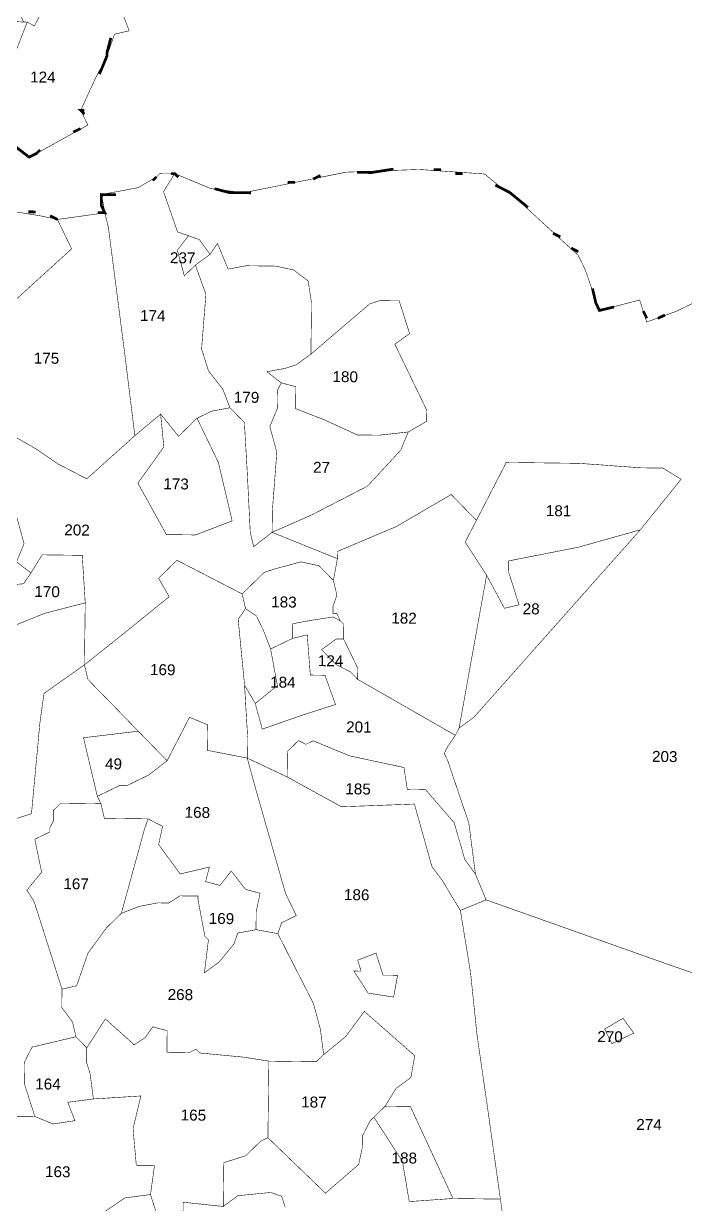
# Model space of a CAD drawing. Header units: metres. Extents: x 259177 to 277314, y 2171367 to 2185445.
# Drawn here: x 275703 to 276423, y 2178156 to 2179440 of the extents above; entities that cross this region are included whole.
import ezdxf

# ---------------------------------------------------------------- set-up
doc = ezdxf.new("R2010")
doc.units = ezdxf.units.M
doc.header["$MEASUREMENT"] = 0
for name, color, linetype in [('SURVEY NO.', 7, 'Continuous'), ('SURVEY PLOT BOUNDARY', 35, 'Continuous'), ('VILLAGE BOUNDARY', 212, 'Continuous')]:
    doc.layers.add(name, color=color, linetype=linetype)
doc.styles.add('PDF Arial', font='arial.ttf')

# ---------------------------------------------------------------- blocks, each defined once
blk = doc.blocks.new('FEWEWFEWQT')
at = {"layer": 'SURVEY PLOT BOUNDARY', "lineweight": 18, "const_width": 0.001}
for points in [[(282151.5959, 2174215.2169), (282151.5893, 2174215.2169), (282151.5693, 2174215.2636), (282151.6093, 2174215.2702), (282151.6159, 2174215.2502), (282151.6226, 2174215.2369), (282151.6093, 2174215.2102)], [(282151.7693, 2174215.2369), (282151.7826, 2174215.2035), (282151.7559, 2174215.1969), (282151.7426, 2174215.1569), (282151.7226, 2174215.1169), (282151.6959, 2174215.0569), (282151.7093, 2174215.0302), (282151.6159, 2174214.9769), (282151.6026, 2174214.9702), (282151.5759, 2174214.9902), (282151.5559, 2174215.0702), (282151.5426, 2174215.1302), (282151.5759, 2174215.1635), (282151.5959, 2174215.2169), (282151.6093, 2174215.2102), (282151.6226, 2174215.2369), (282151.6159, 2174215.2502), (282151.6626, 2174215.2436)], [(282151.5893, 2174215.2169), (282151.5959, 2174215.2169), (282151.5759, 2174215.1635), (282151.5426, 2174215.1302), (282151.4626, 2174215.1235), (282151.456, 2174215.1235), (282151.456, 2174215.1635), (282151.456, 2174215.2235)], [(282151.8693, 2174214.9435), (282151.8493, 2174214.9102), (282151.8759, 2174214.8369), (282151.8959, 2174214.8302), (282151.8759, 2174214.8035), (282151.8893, 2174214.7568), (282151.9093, 2174214.7768), (282151.9292, 2174214.7235), (282151.9226, 2174214.6235), (282151.9359, 2174214.5835), (282151.9626, 2174214.5502), (282151.9759, 2174214.5168), (282151.9426, 2174214.5102), (282151.9159, 2174214.4968), (282151.8826, 2174214.4635), (282151.8493, 2174214.5035), (282151.8026, 2174214.4635), (282151.7826, 2174214.6102), (282151.7493, 2174214.8435), (282151.7426, 2174214.8702), (282151.7359, 2174214.9035), (282151.8026, 2174214.9169), (282151.8359, 2174214.9369), (282151.8426, 2174214.9435)], [(282151.6559, 2174214.8569), (282151.6826, 2174214.8035), (282151.5826, 2174214.7102), (282151.5359, 2174214.7102), (282151.5093, 2174214.6502), (282151.4826, 2174214.7835), (282151.5026, 2174214.8102), (282151.5426, 2174214.8635), (282151.5759, 2174214.8702), (282151.6226, 2174214.8635)], [(282151.8026, 2174214.4635), (282151.7159, 2174214.3835), (282151.6626, 2174214.4101), (282151.6226, 2174214.4368), (282151.5626, 2174214.4702), (282151.5559, 2174214.4768), (282151.5426, 2174214.5368), (282151.5293, 2174214.5835), (282151.5093, 2174214.6368), (282151.5093, 2174214.6502), (282151.5359, 2174214.7102), (282151.5826, 2174214.7102), (282151.6826, 2174214.8035), (282151.6559, 2174214.8569), (282151.7426, 2174214.8702), (282151.7493, 2174214.8435), (282151.7826, 2174214.6102)], [(282151.9359, 2174214.7968), (282151.9093, 2174214.7768), (282151.8893, 2174214.7568), (282151.8759, 2174214.8035), (282151.8959, 2174214.8302), (282151.9159, 2174214.8235)], [(282152.1226, 2174214.6168), (282152.0959, 2174214.5968), (282152.0759, 2174214.5902), (282152.0426, 2174214.5835), (282152.0692, 2174214.5635), (282152.0626, 2174214.5502), (282152.0626, 2174214.5302), (282152.0626, 2174214.5168), (282152.0492, 2174214.4835), (282152.0626, 2174214.4368), (282152.0559, 2174214.3301), (282152.0559, 2174214.2901), (282152.0226, 2174214.2635), (282152.0159, 2174214.2901), (282152.0092, 2174214.3968), (282152.0026, 2174214.4902), (282151.9759, 2174214.5168), (282151.9626, 2174214.5502), (282151.9359, 2174214.5835), (282151.9226, 2174214.6235), (282151.9292, 2174214.7235), (282151.9093, 2174214.7768), (282151.9359, 2174214.7968), (282151.9492, 2174214.8168), (282151.9692, 2174214.7702), (282152.0026, 2174214.7768), (282152.0559, 2174214.7768), (282152.0892, 2174214.7702), (282152.1159, 2174214.7502), (282152.1226, 2174214.7102)], [(282152.0692, 2174214.5635), (282152.0426, 2174214.5835), (282152.0759, 2174214.5902), (282152.0959, 2174214.5968), (282152.1226, 2174214.6168), (282152.2292, 2174214.7102), (282152.2492, 2174214.7168), (282152.2826, 2174214.7168), (282152.3026, 2174214.6568), (282152.2759, 2174214.6368), (282152.3359, 2174214.5168), (282152.3359, 2174214.4968), (282152.3026, 2174214.4768), (282152.2492, 2174214.4702), (282152.2092, 2174214.4702), (282152.1492, 2174214.4968), (282152.0959, 2174214.5168), (282152.0959, 2174214.5568)], [(282152.3026, 2174214.4768), (282152.2892, 2174214.4435), (282152.2292, 2174214.3768), (282152.1292, 2174214.3235), (282152.0559, 2174214.2901), (282152.0559, 2174214.3301), (282152.0626, 2174214.4368), (282152.0492, 2174214.4835), (282152.0626, 2174214.5168), (282152.0626, 2174214.5302), (282152.0626, 2174214.5502), (282152.0692, 2174214.5635), (282152.0959, 2174214.5568), (282152.0959, 2174214.5168), (282152.1492, 2174214.4968), (282152.2092, 2174214.4702), (282152.2492, 2174214.4702)], [(282151.9159, 2174214.4968), (282151.9559, 2174214.4168), (282151.9826, 2174214.3101), (282151.9159, 2174214.2835), (282151.8626, 2174214.2835), (282151.8093, 2174214.3768), (282151.8559, 2174214.4435), (282151.8493, 2174214.5035), (282151.8826, 2174214.4635)], [(282152.7292, 2174214.3035), (282152.6159, 2174214.2701), (282152.4892, 2174214.2435), (282152.4892, 2174214.2235), (282152.5092, 2174214.1635), (282152.4825, 2174214.1568), (282152.4492, 2174214.2168), (282152.4092, 2174214.2768), (282152.4292, 2174214.3168), (282152.4825, 2174214.4235), (282152.6159, 2174214.4235), (282152.7292, 2174214.4168), (282152.7692, 2174214.4168), (282152.8025, 2174214.3968)], [(282152.4292, 2174214.3168), (282152.4092, 2174214.2768), (282152.4492, 2174214.2168), (282152.4025, 2174213.9368), (282152.3959, 2174213.9234), (282152.2159, 2174214.0234), (282152.2159, 2174214.0435), (282152.1892, 2174214.0968), (282152.1892, 2174214.1235), (282152.1826, 2174214.1301), (282152.1759, 2174214.1435), (282152.1692, 2174214.1435), (282152.1692, 2174214.1568), (282152.1759, 2174214.1768), (282152.1692, 2174214.2035), (282152.1759, 2174214.2435), (282152.1759, 2174214.2568), (282152.2826, 2174214.3035), (282152.3825, 2174214.3635)], [(282152.4025, 2174213.9368), (282152.4492, 2174214.2168), (282152.4825, 2174214.1568), (282152.5092, 2174214.1635), (282152.4892, 2174214.2235), (282152.4892, 2174214.2435), (282152.6159, 2174214.2701), (282152.7292, 2174214.3035), (282152.4292, 2174213.9568)], [(282151.5026, 2174214.0901), (282151.5026, 2174214.1301), (282151.5226, 2174214.1501), (282151.5293, 2174214.1835), (282151.6026, 2174214.1901), (282151.6159, 2174214.2101), (282151.6359, 2174214.2435), (282151.7093, 2174214.2435), (282151.7159, 2174214.1568), (282151.6426, 2174214.1368), (282151.5626, 2174214.1035), (282151.5426, 2174214.0901), (282151.5226, 2174214.0901)], [(282152.0026, 2174214.1768), (282152.0092, 2174214.1501), (282151.9959, 2174214.1301), (282152.0092, 2174214.0101), (282152.0159, 2174213.9168), (282152.0159, 2174213.8768), (282151.9426, 2174213.8901), (282151.9426, 2174213.9368), (282151.9093, 2174213.9501), (282151.8693, 2174213.8701), (282151.8159, 2174213.9234), (282151.8026, 2174213.9368), (282151.7226, 2174214.0168), (282151.7159, 2174214.0435), (282151.7893, 2174214.1035), (282151.8693, 2174214.1701), (282151.8493, 2174214.2035), (282151.8826, 2174214.2368)], [(282152.1692, 2174214.2035), (282152.1759, 2174214.1768), (282152.1692, 2174214.1568), (282152.1692, 2174214.1435), (282152.1759, 2174214.1435), (282152.1826, 2174214.1301), (282152.1692, 2174214.1368), (282152.1292, 2174214.1301), (282152.0959, 2174214.1235), (282152.0959, 2174214.1101), (282152.0959, 2174214.0968), (282152.0559, 2174214.0768), (282152.0426, 2174214.1101), (282152.0292, 2174214.1368), (282152.0092, 2174214.1501), (282152.0026, 2174214.1768), (282152.0426, 2174214.2168), (282152.0626, 2174214.2235), (282152.1092, 2174214.2368), (282152.1426, 2174214.2301)], [(282151.7159, 2174214.1168), (282151.7159, 2174214.0435), (282151.6426, 2174213.9901), (282151.6359, 2174213.9368), (282151.6226, 2174213.7701), (282151.5026, 2174213.7301), (282151.5093, 2174213.8101), (282151.5093, 2174214.0501), (282151.5026, 2174214.0901), (282151.5226, 2174214.0901), (282151.5426, 2174214.0901), (282151.5626, 2174214.1035), (282151.6426, 2174214.1368), (282151.7159, 2174214.1568), (282151.7159, 2174214.1501)], [(282152.0292, 2174213.9768), (282152.0092, 2174214.0101), (282151.9959, 2174214.1301), (282152.0092, 2174214.1501), (282152.0292, 2174214.1368), (282152.0426, 2174214.1101), (282152.0559, 2174214.0768), (282152.0692, 2174214.0101)], [(282152.1892, 2174214.0968), (282152.1759, 2174214.0968), (282152.1492, 2174214.0768), (282152.1759, 2174214.0501), (282152.2026, 2174214.0368), (282152.2159, 2174214.0234), (282152.3959, 2174213.9234), (282152.3825, 2174213.9034), (282152.3759, 2174213.8901), (282152.3825, 2174213.8768), (282152.4225, 2174213.7634), (282152.4359, 2174213.6701), (282152.4159, 2174213.6968), (282152.3959, 2174213.7634), (282152.3426, 2174213.8234), (282152.3092, 2174213.8234), (282152.3026, 2174213.8634), (282152.2026, 2174213.8834), (282152.1359, 2174213.9101), (282152.1226, 2174213.9034), (282152.1092, 2174213.9101), (282152.0892, 2174213.8901), (282152.0892, 2174213.8434), (282152.0159, 2174213.8768), (282152.0159, 2174213.9168), (282152.0092, 2174214.0101), (282152.0292, 2174213.9768), (282152.0426, 2174213.9301), (282152.1159, 2174213.9568), (282152.1759, 2174213.9768), (282152.1559, 2174214.0301), (282152.1292, 2174214.0301), (282152.1226, 2174214.1035), (282152.0959, 2174214.0968), (282152.0959, 2174214.1101), (282152.0959, 2174214.1235), (282152.1292, 2174214.1301), (282152.1692, 2174214.1368), (282152.1826, 2174214.1301), (282152.1892, 2174214.1235)], [(282152.0559, 2174214.0768), (282152.0959, 2174214.0968), (282152.1226, 2174214.1035), (282152.1292, 2174214.0301), (282152.1559, 2174214.0301), (282152.1759, 2174213.9768), (282152.1159, 2174213.9568), (282152.0426, 2174213.9301), (282152.0292, 2174213.9768), (282152.0692, 2174214.0101)], [(282152.1892, 2174214.0968), (282152.2159, 2174214.0435), (282152.2159, 2174214.0234), (282152.2026, 2174214.0368), (282152.1759, 2174214.0501), (282152.1492, 2174214.0768), (282152.1759, 2174214.0968)], [(282152.0159, 2174213.8768), (282152.0292, 2174213.8301), (282152.0892, 2174213.6301), (282152.1092, 2174213.5901), (282152.0826, 2174213.5767), (282152.0759, 2174213.5567), (282152.0359, 2174213.5634), (282152.0359, 2174213.5967), (282152.0426, 2174213.6301), (282152.0159, 2174213.6368), (282151.9892, 2174213.6701), (282151.9692, 2174213.6434), (282151.9426, 2174213.6501), (282151.9492, 2174213.6768), (282151.8959, 2174213.6634), (282151.8559, 2174213.7168), (282151.8626, 2174213.7501), (282151.8359, 2174213.7634), (282151.8293, 2174213.7634), (282151.7559, 2174213.7634), (282151.7493, 2174213.7901), (282151.7426, 2174213.8034), (282151.7826, 2174213.8234), (282151.7959, 2174213.8234), (282151.8226, 2174213.8368), (282151.8359, 2174213.8434), (282151.8693, 2174213.8701), (282151.9093, 2174213.9501), (282151.9426, 2174213.9368), (282151.9426, 2174213.8901)], [(282151.7426, 2174213.8034), (282151.7159, 2174213.9101), (282151.8159, 2174213.9234), (282151.8693, 2174213.8701), (282151.8359, 2174213.8434), (282151.8226, 2174213.8368), (282151.7959, 2174213.8234), (282151.7826, 2174213.8234)], [(282152.1359, 2174213.9101), (282152.2026, 2174213.8834), (282152.3026, 2174213.8634), (282152.3092, 2174213.8234), (282152.3426, 2174213.8234), (282152.3959, 2174213.7634), (282152.4159, 2174213.6968), (282152.4359, 2174213.6701), (282152.4559, 2174213.6234), (282152.4092, 2174213.6034), (282152.3759, 2174213.6568), (282152.3559, 2174213.6834), (282152.3226, 2174213.7968), (282152.1892, 2174213.7901), (282152.0892, 2174213.8434), (282152.0892, 2174213.8901), (282152.1092, 2174213.9101), (282152.1226, 2174213.9034)], [(282152.0892, 2174213.8434), (282152.1892, 2174213.7901), (282152.3226, 2174213.7968), (282152.3559, 2174213.6834), (282152.3759, 2174213.6568), (282152.4092, 2174213.6034), (282152.4292, 2174213.4901), (282152.4425, 2174213.3767), (282152.4625, 2174213.2501), (282152.4892, 2174213.0767), (282152.4025, 2174213.0767), (282152.3226, 2174213.2434), (282152.2759, 2174213.2434), (282152.2959, 2174213.2767), (282152.3226, 2174213.2967), (282152.3292, 2174213.3367), (282152.2359, 2174213.4167), (282152.2026, 2174213.3701), (282152.1626, 2174213.3367), (282152.1559, 2174213.3834), (282152.1426, 2174213.4301), (282152.0759, 2174213.5567), (282152.0826, 2174213.5767), (282152.1092, 2174213.5901), (282152.0892, 2174213.6301), (282152.0292, 2174213.8301), (282152.0159, 2174213.8768)], [(282151.7493, 2174213.7901), (282151.7559, 2174213.7634), (282151.8293, 2174213.7634), (282151.8359, 2174213.7634), (282151.8293, 2174213.7434), (282151.7893, 2174213.5901), (282151.7626, 2174213.5634), (282151.7293, 2174213.5167), (282151.7093, 2174213.4567), (282151.6826, 2174213.4501), (282151.6493, 2174213.5501), (282151.6293, 2174213.6101), (282151.6159, 2174213.6301), (282151.6426, 2174213.6634), (282151.6293, 2174213.7234), (282151.6559, 2174213.7368), (282151.6559, 2174213.7434), (282151.6626, 2174213.7568), (282151.6626, 2174213.7768), (282151.6759, 2174213.7901)], [(282152.0359, 2174213.5634), (282152.0026, 2174213.5567), (282151.9959, 2174213.5367), (282151.9692, 2174213.5034), (282151.9426, 2174213.4834), (282151.9492, 2174213.5434), (282151.9426, 2174213.5501), (282151.9292, 2174213.6167), (282151.9292, 2174213.6234), (282151.8959, 2174213.6234), (282151.8759, 2174213.6101), (282151.8559, 2174213.6101), (282151.8226, 2174213.6034), (282151.7893, 2174213.5901), (282151.8293, 2174213.7434), (282151.8359, 2174213.7634), (282151.8626, 2174213.7501), (282151.8559, 2174213.7168), (282151.8959, 2174213.6634), (282151.9492, 2174213.6768), (282151.9426, 2174213.6501), (282151.9692, 2174213.6434), (282151.9892, 2174213.6701), (282152.0159, 2174213.6368), (282152.0426, 2174213.6301), (282152.0359, 2174213.5967)], [(282151.7093, 2174213.3634), (282151.7026, 2174213.3901), (282151.6826, 2174213.4167), (282151.6826, 2174213.4501), (282151.7093, 2174213.4567), (282151.7293, 2174213.5167), (282151.7626, 2174213.5634), (282151.7893, 2174213.5901), (282151.8226, 2174213.6034), (282151.8559, 2174213.6101), (282151.8759, 2174213.6101), (282151.8959, 2174213.6234), (282151.9292, 2174213.6234), (282151.9292, 2174213.6167), (282151.9426, 2174213.5501), (282151.9492, 2174213.5434), (282151.9426, 2174213.4834), (282151.9692, 2174213.5034), (282151.9959, 2174213.5367), (282152.0026, 2174213.5567), (282152.0359, 2174213.5634), (282152.0759, 2174213.5567), (282152.1426, 2174213.4301), (282152.1559, 2174213.3834), (282152.1626, 2174213.3367), (282152.1492, 2174213.3234), (282152.0626, 2174213.3234), (282152.0159, 2174213.3301), (282151.9359, 2174213.3367), (282151.9292, 2174213.3434), (282151.9159, 2174213.3367), (282151.8759, 2174213.3367), (282151.8759, 2174213.3767), (282151.8493, 2174213.3834), (282151.8359, 2174213.3634), (282151.8159, 2174213.3501), (282151.7626, 2174213.3967), (282151.7293, 2174213.3434)], [(282152.2559, 2174213.5234), (282152.2226, 2174213.5101), (282152.2292, 2174213.4901), (282152.2159, 2174213.4901), (282152.2426, 2174213.4501), (282152.2892, 2174213.4434), (282152.2959, 2174213.4834), (282152.2692, 2174213.4834)], [(282152.2559, 2174213.5234), (282152.2692, 2174213.4834), (282152.2959, 2174213.4834), (282152.2892, 2174213.4434), (282152.2426, 2174213.4501), (282152.2159, 2174213.4901), (282152.2292, 2174213.4901), (282152.2226, 2174213.5101)], [(282152.2759, 2174213.2434), (282152.2559, 2174213.2234), (282152.2492, 2174213.2167), (282152.2359, 2174213.19), (282152.2359, 2174213.17), (282152.2292, 2174213.1367), (282152.1692, 2174213.0834), (282152.0626, 2174213.1834), (282152.0626, 2174213.3234), (282152.1492, 2174213.3234), (282152.1626, 2174213.3367), (282152.2026, 2174213.3701), (282152.2359, 2174213.4167), (282152.3292, 2174213.3367), (282152.3226, 2174213.2967), (282152.2959, 2174213.2767)], [(282152.7292, 2174213.3834), (282152.7092, 2174213.4101), (282152.6759, 2174213.3901), (282152.6892, 2174213.3634)], [(282152.7292, 2174213.3834), (282152.6892, 2174213.3634), (282152.6759, 2174213.3901), (282152.7092, 2174213.4101)], [(282151.7426, 2174213.2501), (282151.6959, 2174213.2434), (282151.7093, 2174213.21), (282151.6693, 2174213.2034), (282151.6359, 2174213.2167), (282151.6159, 2174213.2767), (282151.6159, 2174213.3167), (282151.6293, 2174213.3434), (282151.7093, 2174213.3634), (282151.7293, 2174213.3434), (282151.7293, 2174213.3167), (282151.7359, 2174213.2967)], [(282151.8493, 2174213.0767), (282151.8026, 2174213.07), (282151.7359, 2174213.0234), (282151.6359, 2174212.9634), (282151.5759, 2174213.05), (282151.5626, 2174213.1767), (282151.5893, 2174213.1967), (282151.5959, 2174213.2167), (282151.6359, 2174213.2167), (282151.6693, 2174213.2034), (282151.7093, 2174213.21), (282151.6959, 2174213.2434), (282151.7426, 2174213.2501), (282151.8293, 2174213.2567), (282151.8159, 2174213.1967), (282151.8226, 2174213.13), (282151.8559, 2174213.13)], [(282152.4025, 2174213.0767), (282152.3226, 2174213.07), (282152.3092, 2174213.1434), (282152.2559, 2174213.2234), (282152.2759, 2174213.2434), (282152.3226, 2174213.2434)], [(282151.8626, 2174213.0367), (282151.8759, 2174212.99), (282151.8893, 2174212.9834), (282151.8693, 2174212.95), (282151.8026, 2174212.9234), (282151.7293, 2174212.8967), (282151.6759, 2174212.89), (282151.6493, 2174212.93), (282151.6359, 2174212.9634), (282151.7359, 2174213.0234), (282151.8026, 2174213.07), (282151.8493, 2174213.0767)]]:
    blk.add_lwpolyline(points, close=True, dxfattribs=at)
for points in [[(282152.9692, 2174213.4501), (282152.7892, 2174213.5101), (282152.4559, 2174213.6234), (282152.4359, 2174213.6701), (282152.4225, 2174213.7634), (282152.3825, 2174213.8768), (282152.3759, 2174213.8901), (282152.3825, 2174213.9034), (282152.3959, 2174213.9234), (282152.4025, 2174213.9368), (282152.4292, 2174213.9568), (282152.7292, 2174214.3035), (282152.8025, 2174214.3968), (282152.7692, 2174214.4168), (282152.7292, 2174214.4168), (282152.6159, 2174214.4235), (282152.4825, 2174214.4235), (282152.4292, 2174214.3168), (282152.3825, 2174214.3635), (282152.2826, 2174214.3035), (282152.1759, 2174214.2568), (282152.1759, 2174214.2435), (282152.0559, 2174214.2901), (282152.1292, 2174214.3235), (282152.2292, 2174214.3768), (282152.2892, 2174214.4435), (282152.3026, 2174214.4768), (282152.3359, 2174214.4968), (282152.3359, 2174214.5168), (282152.2759, 2174214.6368), (282152.3026, 2174214.6568), (282152.2826, 2174214.7168), (282152.2492, 2174214.7168), (282152.2292, 2174214.7102), (282152.1226, 2174214.6168), (282152.1226, 2174214.7102), (282152.1159, 2174214.7502), (282152.0892, 2174214.7702), (282152.0559, 2174214.7768), (282152.0026, 2174214.7768), (282151.9692, 2174214.7702), (282151.9492, 2174214.8168), (282151.9359, 2174214.7968), (282151.9159, 2174214.8235), (282151.8959, 2174214.8302), (282151.8759, 2174214.8369), (282151.8493, 2174214.9102), (282151.8693, 2174214.9435), (282151.9359, 2174214.9169), (282151.9959, 2174214.9102), (282152.1826, 2174214.9502), (282152.3159, 2174214.9569), (282152.4359, 2174214.9502), (282152.4692, 2174214.9235), (282152.4825, 2174214.9169), (282152.6092, 2174214.8035), (282152.6225, 2174214.7768), (282152.6492, 2174214.7035), (282152.7225, 2174214.7235), (282152.7359, 2174214.6835), (282152.7892, 2174214.7035), (282152.8292, 2174214.7235)], [(282151.5626, 2174214.4702), (282151.6226, 2174214.4368), (282151.6626, 2174214.4101), (282151.7159, 2174214.3835), (282151.8026, 2174214.4635), (282151.8493, 2174214.5035), (282151.8559, 2174214.4435), (282151.8093, 2174214.3768), (282151.8626, 2174214.2835), (282151.9159, 2174214.2835), (282151.9826, 2174214.3101), (282151.9559, 2174214.4168), (282151.9159, 2174214.4968), (282151.9426, 2174214.5102), (282151.9759, 2174214.5168), (282152.0026, 2174214.4902), (282152.0092, 2174214.3968), (282152.0159, 2174214.2901), (282152.0226, 2174214.2635), (282152.0559, 2174214.2901), (282152.1759, 2174214.2435), (282152.1692, 2174214.2035), (282152.1426, 2174214.2301), (282152.1092, 2174214.2368), (282152.0626, 2174214.2235), (282152.0426, 2174214.2168), (282152.0026, 2174214.1768), (282151.8826, 2174214.2368), (282151.8493, 2174214.2035), (282151.8693, 2174214.1701), (282151.7893, 2174214.1035), (282151.7159, 2174214.0435), (282151.7159, 2174214.1168), (282151.7159, 2174214.1501), (282151.7159, 2174214.1568), (282151.7093, 2174214.2435), (282151.6359, 2174214.2435), (282151.6159, 2174214.2101), (282151.5893, 2174214.2301), (282151.6026, 2174214.2635), (282151.5893, 2174214.3101)], [(282151.5893, 2174214.3101), (282151.6026, 2174214.2635), (282151.5893, 2174214.2301), (282151.6159, 2174214.2101), (282151.6026, 2174214.1901), (282151.5293, 2174214.1835)], [(282151.5026, 2174213.7301), (282151.6226, 2174213.7701), (282151.6359, 2174213.9368), (282151.6426, 2174213.9901), (282151.7159, 2174214.0435), (282151.7226, 2174214.0168), (282151.8026, 2174213.9368), (282151.8159, 2174213.9234), (282151.7159, 2174213.9101), (282151.7426, 2174213.8034), (282151.7493, 2174213.7901), (282151.6759, 2174213.7901), (282151.6626, 2174213.7768), (282151.6626, 2174213.7568), (282151.6559, 2174213.7434), (282151.6559, 2174213.7368), (282151.6293, 2174213.7234), (282151.6426, 2174213.6634), (282151.6159, 2174213.6301), (282151.6293, 2174213.6101), (282151.6493, 2174213.5501), (282151.6826, 2174213.4501), (282151.6826, 2174213.4167), (282151.7026, 2174213.3901), (282151.7093, 2174213.3634), (282151.6293, 2174213.3434), (282151.6159, 2174213.3167), (282151.6159, 2174213.2767), (282151.6359, 2174213.2167), (282151.5959, 2174213.2167)], [(282152.5092, 2174212.95), (282152.4892, 2174213.0767), (282152.4625, 2174213.2501), (282152.4425, 2174213.3767), (282152.4292, 2174213.4901), (282152.4092, 2174213.6034), (282152.4559, 2174213.6234), (282152.7892, 2174213.5101), (282152.9692, 2174213.4501), (282153.1025, 2174213.3967), (282153.1292, 2174213.3901), (282153.1092, 2174213.3767), (282153.0958, 2174213.3567), (282153.0825, 2174213.2501), (282153.0758, 2174213.1967), (282153.0892, 2174213.1834), (282153.1025, 2174213.17), (282153.1158, 2174213.0634)], [(282151.8626, 2174213.0367), (282151.8493, 2174213.0767), (282151.8559, 2174213.13), (282151.8226, 2174213.13), (282151.8159, 2174213.1967), (282151.8293, 2174213.2567), (282151.7426, 2174213.2501), (282151.7359, 2174213.2967), (282151.7293, 2174213.3167), (282151.7293, 2174213.3434), (282151.7626, 2174213.3967), (282151.8159, 2174213.3501), (282151.8359, 2174213.3634), (282151.8493, 2174213.3834), (282151.8759, 2174213.3767), (282151.8759, 2174213.3367), (282151.9159, 2174213.3367), (282151.9292, 2174213.3434), (282151.9359, 2174213.3367), (282152.0159, 2174213.3301), (282152.0626, 2174213.3234), (282152.0626, 2174213.1834), (282152.0492, 2174213.1767), (282152.0226, 2174213.15), (282152.0026, 2174213.1434), (282151.9826, 2174213.1367), (282151.9826, 2174213.0567), (282151.9093, 2174213.0634), (282151.9093, 2174213.0367)], [(282152.0959, 2174213.0567), (282152.0892, 2174213.0767), (282152.0692, 2174213.0834), (282152.0092, 2174213.0767), (282151.9826, 2174213.0567), (282151.9826, 2174213.1367), (282152.0026, 2174213.1434), (282152.0226, 2174213.15), (282152.0492, 2174213.1767), (282152.0626, 2174213.1834), (282152.1692, 2174213.0834), (282152.2292, 2174213.1367), (282152.2359, 2174213.17), (282152.2359, 2174213.19), (282152.2492, 2174213.2167), (282152.2559, 2174213.2234), (282152.3092, 2174213.1434), (282152.3226, 2174213.07), (282152.4025, 2174213.0767), (282152.4892, 2174213.0767), (282152.5092, 2174212.95)], [(282151.9093, 2174213.0367), (282151.9093, 2174213.0634), (282151.9826, 2174213.0567), (282152.0092, 2174213.0767), (282152.0692, 2174213.0834), (282152.0892, 2174213.0767), (282152.0959, 2174213.0567)]]:
    blk.add_lwpolyline(points, dxfattribs=at)
at = {"layer": 'VILLAGE BOUNDARY', "const_width": 0.005}
for points in [[(282151.7493, 2174215.1902), (282151.7426, 2174215.1635), (282151.7426, 2174215.1569), (282151.7293, 2174215.1235)], [(282151.7026, 2174215.0569), (282151.6959, 2174215.0569), (282151.7026, 2174215.0502)], [(282151.6959, 2174215.0235), (282151.6826, 2174215.0169)], [(282151.6226, 2174214.9835), (282151.6159, 2174214.9769), (282151.6026, 2174214.9702), (282151.5759, 2174214.9902), (282151.5693, 2174214.9835)], [(282151.8626, 2174214.9435), (282151.8693, 2174214.9435), (282151.8759, 2174214.9369)], [(282152.1226, 2174214.9369), (282152.1359, 2174214.9435)], [(282152.2026, 2174214.9502), (282152.2292, 2174214.9502), (282152.2692, 2174214.9569)], [(282152.3426, 2174214.9569), (282152.3559, 2174214.9569)], [(282152.3825, 2174214.9502), (282152.3959, 2174214.9502)], [(282151.8293, 2174214.9302), (282151.8359, 2174214.9369)], [(282152.0759, 2174214.9302), (282152.0892, 2174214.9302)], [(282152.4559, 2174214.9302), (282152.4692, 2174214.9235), (282152.4825, 2174214.9169), (282152.5159, 2174214.8902)], [(282151.7293, 2174214.8702), (282151.7426, 2174214.8702), (282151.7359, 2174214.8835), (282151.7359, 2174214.9035), (282151.7626, 2174214.9035)], [(282151.9426, 2174214.9169), (282151.9692, 2174214.9102), (282151.9959, 2174214.9102), (282152.0092, 2174214.9102)], [(282151.6026, 2174214.8702), (282151.6159, 2174214.8702)], [(282151.6426, 2174214.8635), (282151.6559, 2174214.8569)], [(282152.5625, 2174214.8435), (282152.5759, 2174214.8369)], [(282152.5959, 2174214.8168), (282152.6092, 2174214.8102)], [(282152.6359, 2174214.7435), (282152.6425, 2174214.7168), (282152.6492, 2174214.7035), (282152.6759, 2174214.7102)], [(282152.7292, 2174214.7035), (282152.7359, 2174214.6902)], [(282152.7559, 2174214.6902), (282152.7692, 2174214.6968)]]:
    blk.add_lwpolyline(points, dxfattribs=at)
at = {"layer": 'SURVEY NO.', "char_height": 0.02, "attachment_point": 7, "style": 'PDF Arial'}
for s, insert in [('124', (282151.6026, 2174215.1068)), ('237', (282151.8626, 2174214.7795)), ('174', (282151.8093, 2174214.6734)), ('175', (282151.6159, 2174214.5928)), ('180', (282152.1626, 2174214.5661)), ('179', (282151.9826, 2174214.5261)), ('27', (282152.1292, 2174214.4)), ('173', (282151.8559, 2174214.3661)), ('181', (282152.5559, 2174214.3261)), ('202', (282151.6759, 2174214.2795)), ('170', (282151.6226, 2174214.1661)), ('183', (282152.0559, 2174214.1528)), ('28', (282152.5159, 2174214.1461)), ('182', (282152.2759, 2174214.1261)), ('124', (282152.1426, 2174214.0467)), ('169', (282151.8359, 2174214.0261)), ('184', (282152.0559, 2174214.0061)), ('201', (282152.1959, 2174213.9261)), ('203', (282152.7559, 2174213.8794)), ('49', (282151.7559, 2174213.8528)), ('185', (282152.1959, 2174213.8128)), ('168', (282151.9026, 2174213.7661)), ('167', (282151.6826, 2174213.6327)), ('186', (282152.1959, 2174213.6194)), ('169', (282151.9492, 2174213.5727)), ('268', (282151.8759, 2174213.4327)), ('270', (282152.6625, 2174213.366)), ('164', (282151.6359, 2174213.266)), ('187', (282152.1226, 2174213.2394)), ('165', (282151.9026, 2174213.2127)), ('274', (282152.7359, 2174213.2066)), ('188', (282152.2892, 2174213.1394)), ('163', (282151.6559, 2174213.106))]:
    blk.add_mtext(s, dxfattribs=dict(at, insert=insert))

msp = doc.modelspace()

# ---------------------------------------------------------------- block references
at = {"xscale": 594.7216958835667, "yscale": 594.7216958835667, "zscale": 594.7216958835667, "rotation": 359.254356221976}
msp.add_blockref('FEWEWFEWQT', (-184338996.6, -1288580324.6), dxfattribs=at)

doc.saveas('drawing.dxf')
